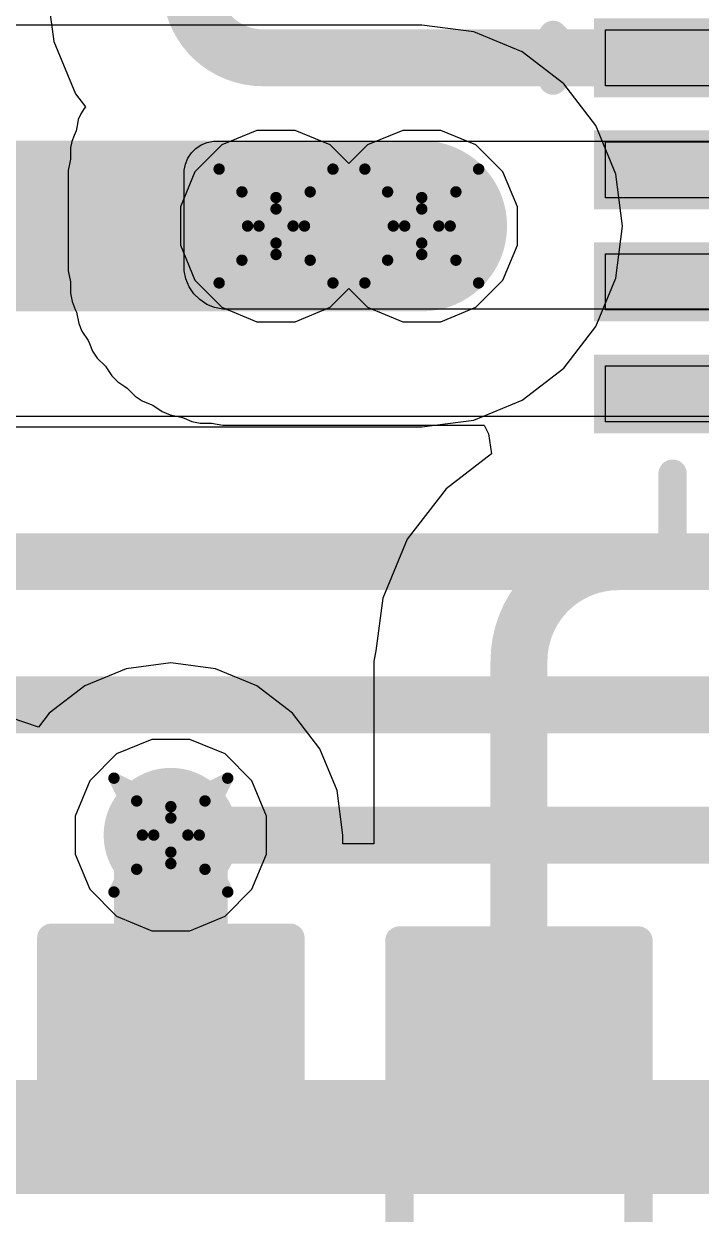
# Model space of a CAD drawing. Header units: inches. Extents: x -2 to 5376, y -4 to 5426.
# Drawn here: x 57.93 to 60.96, y 79.59 to 84.9 of the extents above; entities that cross this region are included whole.
import ezdxf

# ---------------------------------------------------------------- set-up
doc = ezdxf.new("R2010")
doc.units = ezdxf.units.IN
for name, color, linetype in [('Bottom Layer', 5, 'Continuous'), ('Drill Drawing', 1, 'Continuous'), ('Layer 1', 16, 'Continuous'), ('Layer 2', 76, 'Continuous'), ('Top Layer', 1, 'Continuous'), ('Top Overlay', 2, 'Continuous'), ('Top Paste', 8, 'Continuous'), ('Top Solder', 216, 'Continuous'), ('Via Holes', 16, 'Continuous')]:
    doc.layers.add(name, color=color, linetype=linetype)

# ---------------------------------------------------------------- blocks, each defined once
blk = doc.blocks.new('VQFN_16_3_3__25')
at = {"layer": 'Top Layer'}
for points in [[(-0.8729, 1.8), (-0.6229, 1.8), (-0.6229, 1.2), (-0.8729, 1.2)], [(-0.373, 1.8), (-0.123, 1.8), (-0.123, 1.2), (-0.373, 1.2)], [(0.1271, 1.8), (0.3771, 1.8), (0.3771, 1.2), (0.1271, 1.2)], [(0.627, 1.8), (0.877, 1.8), (0.877, 1.2), (0.627, 1.2)], [(-1.8, 0.6234), (-1.8, 0.8734), (-1.2, 0.8734), (-1.2, 0.6234)], [(1.8, 0.8734), (1.8, 0.6234), (1.2, 0.6234), (1.2, 0.8734)], [(-0.7501, 0.7499), (0.7499, 0.7499), (0.7499, -0.7501), (-0.7501, -0.7501)], [(-1.8, 0.1235), (-1.8, 0.3735), (-1.2, 0.3735), (-1.2, 0.1235)], [(1.8, 0.3751), (1.8, 0.1251), (1.2, 0.1251), (1.2, 0.3751)], [(-1.8, -0.3766), (-1.8, -0.1266), (-1.2, -0.1266), (-1.2, -0.3766)], [(1.8, -0.1251), (1.8, -0.3751), (1.2, -0.3751), (1.2, -0.1251)], [(-1.8, -0.8765), (-1.8, -0.6265), (-1.2, -0.6265), (-1.2, -0.8765)], [(1.8, -0.6249), (1.8, -0.8749), (1.2, -0.8749), (1.2, -0.6249)], [(-0.6229, -1.8), (-0.8729, -1.8), (-0.8729, -1.2), (-0.6229, -1.2)], [(-0.123, -1.8), (-0.373, -1.8), (-0.373, -1.2), (-0.123, -1.2)], [(0.3771, -1.8), (0.1271, -1.8), (0.1271, -1.2), (0.3771, -1.2)], [(0.877, -1.8), (0.627, -1.8), (0.627, -1.2), (0.877, -1.2)]]:
    blk.add_hatch(color=1, dxfattribs=at).paths.add_polyline_path(points)
at = {"layer": 'Top Solder'}
for points in [[(-0.9237, 1.8508), (-0.5721, 1.8508), (-0.5721, 1.1492), (-0.9237, 1.1492)], [(-0.4238, 1.8508), (-0.0722, 1.8508), (-0.0722, 1.1492), (-0.4238, 1.1492)], [(0.0763, 1.8508), (0.4279, 1.8508), (0.4279, 1.1492), (0.0763, 1.1492)], [(0.5762, 1.8508), (0.9278, 1.8508), (0.9278, 1.1492), (0.5762, 1.1492)], [(-1.8508, 0.5726), (-1.8508, 0.9242), (-1.1492, 0.9242), (-1.1492, 0.5726)], [(1.8508, 0.9242), (1.8508, 0.5726), (1.1492, 0.5726), (1.1492, 0.9242)], [(-0.8009, 0.8007), (0.8007, 0.8007), (0.8007, -0.8009), (-0.8009, -0.8009)], [(1.8508, 0.4259), (1.8508, 0.0743), (1.1492, 0.0743), (1.1492, 0.4259)], [(-1.8508, 0.0727), (-1.8508, 0.4243), (-1.1492, 0.4243), (-1.1492, 0.0727)], [(-1.8508, -0.4274), (-1.8508, -0.0758), (-1.1492, -0.0758), (-1.1492, -0.4274)], [(1.8508, -0.0743), (1.8508, -0.4259), (1.1492, -0.4259), (1.1492, -0.0743)], [(-1.8508, -0.9273), (-1.8508, -0.5757), (-1.1492, -0.5757), (-1.1492, -0.9273)], [(1.8508, -0.5741), (1.8508, -0.9257), (1.1492, -0.9257), (1.1492, -0.5741)], [(-0.5721, -1.8508), (-0.9237, -1.8508), (-0.9237, -1.1492), (-0.5721, -1.1492)], [(-0.0722, -1.8508), (-0.4238, -1.8508), (-0.4238, -1.1492), (-0.0722, -1.1492)], [(0.4279, -1.8508), (0.0763, -1.8508), (0.0763, -1.1492), (0.4279, -1.1492)], [(0.9278, -1.8508), (0.5762, -1.8508), (0.5762, -1.1492), (0.9278, -1.1492)]]:
    blk.add_hatch(color=216, dxfattribs=at).paths.add_polyline_path(points)
at = {"layer": 'Top Overlay'}
for points in [[(-1.4999, 1.1046, 0.127, 0.127, 0), (-1.4999, 1.4999, 0.127, 0.127, 0)], [(-1.4999, 1.4999, 0.127, 0.127, 0), (-1.1041, 1.4999, 0.127, 0.127, 0)], [(1.1082, 1.4999, 0.127, 0.127, 0), (1.5001, 1.4999, 0.127, 0.127, 0)], [(1.5001, 1.1046, 0.127, 0.127, 0), (1.5001, 1.4999, 0.127, 0.127, 0)], [(-2.0334, 0.85, 0.127, 0.127, 0), (-1.9318, 0.7484, 0.127, 0.127, 0)], [(-2.0334, 0.6468, 0.127, 0.127, 0), (-2.0334, 0.85, 0.127, 0.127, 0)], [(-2.0334, 0.6468, 0.127, 0.127, 0), (-1.9318, 0.7484, 0.127, 0.127, 0)], [(-1.4999, -1.5001, 0.127, 0.127, 0), (-1.4999, -1.1076, 0.127, 0.127, 0)], [(1.5001, -1.5001, 0.127, 0.127, 0), (1.5001, -1.1061, 0.127, 0.127, 0)], [(-1.4999, -1.5001, 0.127, 0.127, 0), (-1.1041, -1.5001, 0.127, 0.127, 0)], [(1.1082, -1.5001, 0.127, 0.127, 0), (1.5001, -1.5001, 0.127, 0.127, 0)]]:
    blk.add_lwpolyline(points, format="xyseb", dxfattribs=at)
for points in [[(-1.5316, 1.4999, 0.0635, 0.0635, 1), (-1.4681, 1.4999, 0.0635, 0.0635, 1)], [(-1.5316, 1.4999, 0.0635, 0.0635, 1), (-1.4681, 1.4999, 0.0635, 0.0635, 1)], [(-1.1358, 1.4999, 0.0635, 0.0635, 1), (-1.0723, 1.4999, 0.0635, 0.0635, 1)], [(1.0765, 1.4999, 0.0635, 0.0635, 1), (1.14, 1.4999, 0.0635, 0.0635, 1)], [(1.4684, 1.4999, 0.0635, 0.0635, 1), (1.5319, 1.4999, 0.0635, 0.0635, 1)], [(1.4684, 1.4999, 0.0635, 0.0635, 1), (1.5319, 1.4999, 0.0635, 0.0635, 1)], [(-1.5316, 1.1046, 0.0635, 0.0635, 1), (-1.4681, 1.1046, 0.0635, 0.0635, 1)], [(1.4684, 1.1046, 0.0635, 0.0635, 1), (1.5319, 1.1046, 0.0635, 0.0635, 1)], [(-2.0651, 0.85, 0.0635, 0.0635, 1), (-2.0016, 0.85, 0.0635, 0.0635, 1)], [(-2.0651, 0.85, 0.0635, 0.0635, 1), (-2.0016, 0.85, 0.0635, 0.0635, 1)], [(-1.9635, 0.7484, 0.0635, 0.0635, 1), (-1.9, 0.7484, 0.0635, 0.0635, 1)], [(-1.9635, 0.7484, 0.0635, 0.0635, 1), (-1.9, 0.7484, 0.0635, 0.0635, 1)], [(-2.0651, 0.6468, 0.0635, 0.0635, 1), (-2.0016, 0.6468, 0.0635, 0.0635, 1)], [(-2.0651, 0.6468, 0.0635, 0.0635, 1), (-2.0016, 0.6468, 0.0635, 0.0635, 1)], [(-1.5316, -1.1076, 0.0635, 0.0635, 1), (-1.4681, -1.1076, 0.0635, 0.0635, 1)], [(1.4684, -1.1061, 0.0635, 0.0635, 1), (1.5319, -1.1061, 0.0635, 0.0635, 1)], [(-1.5316, -1.5001, 0.0635, 0.0635, 1), (-1.4681, -1.5001, 0.0635, 0.0635, 1)], [(-1.5316, -1.5001, 0.0635, 0.0635, 1), (-1.4681, -1.5001, 0.0635, 0.0635, 1)], [(-1.1358, -1.5001, 0.0635, 0.0635, 1), (-1.0723, -1.5001, 0.0635, 0.0635, 1)], [(1.0765, -1.5001, 0.0635, 0.0635, 1), (1.14, -1.5001, 0.0635, 0.0635, 1)], [(1.4684, -1.5001, 0.0635, 0.0635, 1), (1.5319, -1.5001, 0.0635, 0.0635, 1)], [(1.4684, -1.5001, 0.0635, 0.0635, 1), (1.5319, -1.5001, 0.0635, 0.0635, 1)]]:
    blk.add_lwpolyline(points, format="xyseb", close=True, dxfattribs=at)
at = {"layer": 'Top Paste'}
for p, q in [((-0.8729, 1.8), (-0.8729, 1.8)), ((-0.8729, 1.8), (-0.6229, 1.8)), ((-0.8729, 1.2), (-0.8729, 1.8)), ((-0.6229, 1.8), (-0.6229, 1.2)), ((-0.3729, 1.8), (-0.3729, 1.8)), ((-0.3729, 1.8), (-0.1229, 1.8)), ((-0.3729, 1.2), (-0.3729, 1.8)), ((-0.1229, 1.8), (-0.1229, 1.2)), ((0.1271, 1.8), (0.1271, 1.8)), ((0.1271, 1.8), (0.3771, 1.8)), ((0.1271, 1.2), (0.1271, 1.8)), ((0.3771, 1.8), (0.3771, 1.2)), ((0.6271, 1.8), (0.6271, 1.8)), ((0.6271, 1.8), (0.8771, 1.8)), ((0.6271, 1.2), (0.6271, 1.8)), ((0.8771, 1.8), (0.8771, 1.2)), ((-0.6229, 1.2), (-0.8729, 1.2)), ((-0.1229, 1.2), (-0.3729, 1.2)), ((0.3771, 1.2), (0.1271, 1.2)), ((0.8771, 1.2), (0.6271, 1.2)), ((-1.7999, 0.6235), (-1.7999, 0.8735)), ((-1.7999, 0.8735), (-1.1999, 0.8735)), ((-1.1999, 0.8735), (-1.1999, 0.6235)), ((1.2, 0.6235), (1.2, 0.8735)), ((1.2, 0.8735), (1.8, 0.8735)), ((1.8, 0.8735), (1.8, 0.8735)), ((1.8, 0.8735), (1.8, 0.6235)), ((-1.7999, 0.6235), (-1.7999, 0.6235)), ((-1.1999, 0.6235), (-1.7999, 0.6235)), ((-0.6, 0.6), (-0.6, 0.6)), ((-0.6, 0.6), (0.6, 0.6)), ((-0.6, -0.6), (-0.6, 0.6)), ((0.6, 0.6), (0.6, -0.6)), ((1.8, 0.6235), (1.2, 0.6235)), ((-1.8, 0.1235), (-1.8, 0.3735)), ((-1.8, 0.3735), (-1.2, 0.3735)), ((-1.2, 0.3735), (-1.2, 0.1235)), ((1.2, 0.125), (1.2, 0.375)), ((1.2, 0.375), (1.8, 0.375)), ((1.8, 0.375), (1.8, 0.375)), ((1.8, 0.375), (1.8, 0.125)), ((-1.8, 0.1235), (-1.8, 0.1235)), ((-1.2, 0.1235), (-1.8, 0.1235)), ((1.8, 0.125), (1.2, 0.125)), ((-1.7999, -0.3765), (-1.7999, -0.1265)), ((-1.7999, -0.1265), (-1.1999, -0.1265)), ((-1.1999, -0.1265), (-1.1999, -0.3765)), ((1.2, -0.375), (1.2, -0.125)), ((1.2, -0.125), (1.8, -0.125)), ((1.8, -0.125), (1.8, -0.125)), ((1.8, -0.125), (1.8, -0.375)), ((-1.7999, -0.3765), (-1.7999, -0.3765)), ((-1.1999, -0.3765), (-1.7999, -0.3765)), ((1.8, -0.375), (1.2, -0.375)), ((-1.7999, -0.8765), (-1.7999, -0.6265)), ((-1.7999, -0.6265), (-1.1999, -0.6265)), ((-1.1999, -0.6265), (-1.1999, -0.8765)), ((0.6, -0.6), (-0.6, -0.6)), ((1.2, -0.875), (1.2, -0.625)), ((1.2, -0.625), (1.8, -0.625)), ((1.8, -0.625), (1.8, -0.625)), ((1.8, -0.625), (1.8, -0.875)), ((-1.7999, -0.8765), (-1.7999, -0.8765)), ((-1.1999, -0.8765), (-1.7999, -0.8765)), ((1.8, -0.875), (1.2, -0.875)), ((-0.8729, -1.8), (-0.8729, -1.2)), ((-0.8729, -1.2), (-0.6229, -1.2)), ((-0.6229, -1.2), (-0.6229, -1.8)), ((-0.3729, -1.8), (-0.3729, -1.2)), ((-0.3729, -1.2), (-0.1229, -1.2)), ((-0.1229, -1.2), (-0.1229, -1.8)), ((0.1271, -1.8), (0.1271, -1.2)), ((0.1271, -1.2), (0.3771, -1.2)), ((0.3771, -1.2), (0.3771, -1.8)), ((0.6271, -1.8), (0.6271, -1.2)), ((0.6271, -1.2), (0.8771, -1.2)), ((0.8771, -1.2), (0.8771, -1.8)), ((-0.6229, -1.8), (-0.8729, -1.8)), ((-0.6229, -1.8), (-0.6229, -1.8)), ((-0.1229, -1.8), (-0.3729, -1.8)), ((-0.1229, -1.8), (-0.1229, -1.8)), ((0.3771, -1.8), (0.1271, -1.8)), ((0.3771, -1.8), (0.3771, -1.8)), ((0.8771, -1.8), (0.6271, -1.8)), ((0.8771, -1.8), (0.8771, -1.8))]:
    blk.add_line(p, q, dxfattribs=at)
blk = doc.blocks.new('R___0603_55')
at = {"layer": 'Top Layer'}
for points in [[(-0.381, 0.4445), (-0.381, -0.4445), (-1.143, -0.4445), (-1.143, 0.4445)], [(1.143, 0.4445), (1.143, -0.4445), (0.381, -0.4445), (0.381, 0.4445)]]:
    blk.add_hatch(color=1, dxfattribs=at).paths.add_polyline_path(points)
at = {"layer": 'Top Paste'}
for points in [[(-0.381, 0.4445), (-0.381, -0.4445), (-1.143, -0.4445), (-1.143, 0.4445)], [(1.143, 0.4445), (1.143, -0.4445), (0.381, -0.4445), (0.381, 0.4445)]]:
    blk.add_hatch(color=8, dxfattribs=at).paths.add_polyline_path(points)
at = {"layer": 'Top Solder'}
for points in [[(-0.2794, 0.5461), (-0.2794, -0.5461), (-1.2446, -0.5461), (-1.2446, 0.5461)], [(1.2446, 0.5461), (1.2446, -0.5461), (0.2794, -0.5461), (0.2794, 0.5461)]]:
    blk.add_hatch(color=216, dxfattribs=at).paths.add_polyline_path(points)
at = {"layer": 'Top Overlay'}
for points in [[(-1.2192, 0.5334, 0.127, 0.127, 0), (-1.2192, -0.5334, 0.127, 0.127, 0)], [(-1.2192, 0.5334, 0.127, 0.127, 0), (1.2192, 0.5334, 0.127, 0.127, 0)], [(1.2192, 0.5334, 0.127, 0.127, 0), (1.2192, -0.5334, 0.127, 0.127, 0)], [(-1.2192, -0.5334, 0.127, 0.127, 0), (1.2192, -0.5334, 0.127, 0.127, 0)]]:
    blk.add_lwpolyline(points, format="xyseb", dxfattribs=at)
for points in [[(-1.25095, 0.5334, 0.0635, 0.0635, 1), (-1.18745, 0.5334, 0.0635, 0.0635, 1)], [(-1.25095, 0.5334, 0.0635, 0.0635, 1), (-1.18745, 0.5334, 0.0635, 0.0635, 1)], [(1.18745, 0.5334, 0.0635, 0.0635, 1), (1.25095, 0.5334, 0.0635, 0.0635, 1)], [(1.18745, 0.5334, 0.0635, 0.0635, 1), (1.25095, 0.5334, 0.0635, 0.0635, 1)], [(-1.25095, -0.5334, 0.0635, 0.0635, 1), (-1.18745, -0.5334, 0.0635, 0.0635, 1)], [(-1.25095, -0.5334, 0.0635, 0.0635, 1), (-1.18745, -0.5334, 0.0635, 0.0635, 1)], [(1.18745, -0.5334, 0.0635, 0.0635, 1), (1.25095, -0.5334, 0.0635, 0.0635, 1)], [(1.18745, -0.5334, 0.0635, 0.0635, 1), (1.25095, -0.5334, 0.0635, 0.0635, 1)]]:
    blk.add_lwpolyline(points, format="xyseb", close=True, dxfattribs=at)
blk = doc.blocks.new('C___0603_107')
at = {"layer": 'Top Layer'}
for points in [[(-0.381, 0.4445), (-0.381, -0.4445), (-1.143, -0.4445), (-1.143, 0.4445)], [(1.143, 0.4445), (1.143, -0.4445), (0.381, -0.4445), (0.381, 0.4445)]]:
    blk.add_hatch(color=1, dxfattribs=at).paths.add_polyline_path(points)
at = {"layer": 'Top Paste'}
for points in [[(-0.381, 0.4445), (-0.381, -0.4445), (-1.143, -0.4445), (-1.143, 0.4445)], [(1.143, 0.4445), (1.143, -0.4445), (0.381, -0.4445), (0.381, 0.4445)]]:
    blk.add_hatch(color=8, dxfattribs=at).paths.add_polyline_path(points)
at = {"layer": 'Top Solder'}
for points in [[(-0.321, 0.5045), (-0.321, -0.5045), (-1.203, -0.5045), (-1.203, 0.5045)], [(1.203, 0.5045), (1.203, -0.5045), (0.321, -0.5045), (0.321, 0.5045)]]:
    blk.add_hatch(color=216, dxfattribs=at).paths.add_polyline_path(points)
at = {"layer": 'Top Overlay'}
for points in [[(-1.2446, 0.5334, 0.127, 0.127, 0), (-1.2446, -0.5334, 0.127, 0.127, 0)], [(-1.2446, 0.5334, 0.127, 0.127, 0), (-0.4572, 0.5334, 0.127, 0.127, 0)], [(0.4572, 0.5334, 0.127, 0.127, 0), (1.2446, 0.5334, 0.127, 0.127, 0)], [(1.2446, 0.5334, 0.127, 0.127, 0), (1.2446, -0.5334, 0.127, 0.127, 0)], [(-1.2446, -0.5334, 0.127, 0.127, 0), (-0.4572, -0.5334, 0.127, 0.127, 0)], [(0.4572, -0.5334, 0.127, 0.127, 0), (1.2446, -0.5334, 0.127, 0.127, 0)]]:
    blk.add_lwpolyline(points, format="xyseb", dxfattribs=at)
for points in [[(-1.2764, 0.5334, 0.0635, 0.0635, 1), (-1.2128, 0.5334, 0.0635, 0.0635, 1)], [(-1.2764, 0.5334, 0.0635, 0.0635, 1), (-1.2128, 0.5334, 0.0635, 0.0635, 1)], [(-0.4889, 0.5334, 0.0635, 0.0635, 1), (-0.4254, 0.5334, 0.0635, 0.0635, 1)], [(0.4254, 0.5334, 0.0635, 0.0635, 1), (0.4889, 0.5334, 0.0635, 0.0635, 1)], [(1.2128, 0.5334, 0.0635, 0.0635, 1), (1.2764, 0.5334, 0.0635, 0.0635, 1)], [(1.2128, 0.5334, 0.0635, 0.0635, 1), (1.2764, 0.5334, 0.0635, 0.0635, 1)], [(-1.2764, -0.5334, 0.0635, 0.0635, 1), (-1.2128, -0.5334, 0.0635, 0.0635, 1)], [(-1.2764, -0.5334, 0.0635, 0.0635, 1), (-1.2128, -0.5334, 0.0635, 0.0635, 1)], [(-0.4889, -0.5334, 0.0635, 0.0635, 1), (-0.4254, -0.5334, 0.0635, 0.0635, 1)], [(0.4254, -0.5334, 0.0635, 0.0635, 1), (0.4889, -0.5334, 0.0635, 0.0635, 1)], [(1.2128, -0.5334, 0.0635, 0.0635, 1), (1.2764, -0.5334, 0.0635, 0.0635, 1)], [(1.2128, -0.5334, 0.0635, 0.0635, 1), (1.2764, -0.5334, 0.0635, 0.0635, 1)]]:
    blk.add_lwpolyline(points, format="xyseb", close=True, dxfattribs=at)

msp = doc.modelspace()

# ---------------------------------------------------------------- hatches: boundary and pattern name
at = {"layer": 'Bottom Layer'}
h = msp.add_hatch(color=5, dxfattribs=at)
edge = h.paths.add_edge_path()
edge.add_arc((59.0597, 83.9977), 0.3, 0, 360)
h = msp.add_hatch(color=5, dxfattribs=at)
edge = h.paths.add_edge_path()
edge.add_arc((59.7102, 83.9977), 0.3, 0, 360)
h = msp.add_hatch(color=5, dxfattribs=at)
edge = h.paths.add_edge_path()
edge.add_arc((58.5901, 81.28), 0.3, 0, 360)
at = {"layer": 'Layer 1'}
h = msp.add_hatch(color=16, dxfattribs=at)
edge = h.paths.add_edge_path()
edge.add_arc((59.0597, 83.9977), 0.3, 0, 360)
h = msp.add_hatch(color=16, dxfattribs=at)
edge = h.paths.add_edge_path()
edge.add_arc((59.7102, 83.9977), 0.3, 0, 360)
h = msp.add_hatch(color=16, dxfattribs=at)
edge = h.paths.add_edge_path()
edge.add_arc((58.5901, 81.28), 0.3, 0, 360)
at = {"layer": 'Layer 2'}
h = msp.add_hatch(color=76, dxfattribs=at)
edge = h.paths.add_edge_path()
edge.add_arc((59.0597, 83.9977), 0.3, 0, 360)
h = msp.add_hatch(color=76, dxfattribs=at)
edge = h.paths.add_edge_path()
edge.add_arc((59.7102, 83.9977), 0.3, 0, 360)
h = msp.add_hatch(color=76, dxfattribs=at)
edge = h.paths.add_edge_path()
edge.add_arc((58.5901, 81.28), 0.3, 0, 360)
at = {"layer": 'Top Layer'}
h = msp.add_hatch(color=1, dxfattribs=at)
edge = h.paths.add_edge_path()
edge.add_arc((59.0597, 83.9977), 0.3, 0, 360)
h = msp.add_hatch(color=1, dxfattribs=at)
edge = h.paths.add_edge_path()
edge.add_arc((59.7102, 83.9977), 0.3, 0, 360)
h = msp.add_hatch(color=1, dxfattribs=at)
edge = h.paths.add_edge_path()
edge.add_arc((58.5901, 81.28), 0.3, 0, 360)
at = {"layer": 'Via Holes'}
h = msp.add_hatch(color=7, dxfattribs=at)
edge = h.paths.add_edge_path()
edge.add_arc((59.0597, 83.9977), 0.15, 0, 360)
h = msp.add_hatch(color=7, dxfattribs=at)
edge = h.paths.add_edge_path()
edge.add_arc((59.7102, 83.9977), 0.15, 0, 360)
h = msp.add_hatch(color=7, dxfattribs=at)
edge = h.paths.add_edge_path()
edge.add_arc((58.5901, 81.28), 0.15, 0, 360)

# ---------------------------------------------------------------- linework, layer by layer
at = {"layer": 'Bottom Layer'}
for p, q in [((58.9747, 84.4247), (58.8178, 84.3597)), ((59.1446, 84.4247), (58.9747, 84.4247)), ((59.3015, 84.3597), (59.1446, 84.4247)), ((59.6253, 84.4247), (59.4683, 84.3597)), ((59.7951, 84.4247), (59.6253, 84.4247)), ((59.9521, 84.3597), (59.7951, 84.4247)), ((58.8178, 84.3597), (58.6977, 84.2396)), ((59.3849, 84.2763), (59.3015, 84.3597)), ((59.4683, 84.3597), (59.3849, 84.2763)), ((60.0722, 84.2396), (59.9521, 84.3597)), ((58.6977, 84.2396), (58.6327, 84.0827)), ((60.1372, 84.0827), (60.0722, 84.2396)), ((58.6327, 84.0827), (58.6327, 83.9128)), ((60.1372, 83.9128), (60.1372, 84.0827)), ((58.6327, 83.9128), (58.6977, 83.7558)), ((60.0722, 83.7558), (60.1372, 83.9128)), ((58.6977, 83.7558), (58.8178, 83.6357)), ((59.3015, 83.6357), (59.3849, 83.7191)), ((59.3849, 83.7191), (59.4683, 83.6357)), ((59.9521, 83.6357), (60.0722, 83.7558)), ((58.8178, 83.6357), (58.9747, 83.5707)), ((59.1446, 83.5707), (59.3015, 83.6357)), ((59.4683, 83.6357), (59.6253, 83.5707)), ((59.7951, 83.5707), (59.9521, 83.6357)), ((58.9747, 83.5707), (59.1446, 83.5707)), ((59.6253, 83.5707), (59.7951, 83.5707)), ((63.83, 83.1475), (53.2944, 83.1475))]:
    msp.add_line(p, q, dxfattribs=at)
for points in [[(53.2944, 82.5, 0.254, 0.254, 0), (63.83, 82.5, 0.254, 0.254, 0)], [(57.1039, 81.861, 0.254, 0.254, 0), (69.5249, 81.861, 0.254, 0.254, 0)], [(58.5901, 81.28, 0.254, 0.254, 0), (71.8312, 81.28, 0.254, 0.254, 0)], [(53.2955, 79.933, 0.508, 0.508, 0), (64.7736, 79.933, 0.508, 0.508, 0)]]:
    msp.add_lwpolyline(points, format="xyseb", dxfattribs=at)
msp.add_lwpolyline([(58.5266, 81.28, 0.127, 0.127, 1), (58.6536, 81.28, 0.127, 0.127, 1)], format="xyseb", close=True, dxfattribs=at)
at = {"layer": 'Drill Drawing'}
for points in [[(58.8057, 84.2517, 0.0508, 0.0508, 0), (59.0597, 84.1247, 0.0508, 0.0508, 0)], [(58.8057, 84.2517, 0.0508, 0.0508, 0), (58.9327, 83.9977, 0.0508, 0.0508, 0)], [(59.0597, 84.1247, 0.0508, 0.0508, 0), (59.3137, 84.2517, 0.0508, 0.0508, 0)], [(59.1867, 83.9977, 0.0508, 0.0508, 0), (59.3137, 84.2517, 0.0508, 0.0508, 0)], [(59.4562, 84.2517, 0.0508, 0.0508, 0), (59.7102, 84.1247, 0.0508, 0.0508, 0)], [(59.4562, 84.2517, 0.0508, 0.0508, 0), (59.5832, 83.9977, 0.0508, 0.0508, 0)], [(59.7102, 84.1247, 0.0508, 0.0508, 0), (59.9642, 84.2517, 0.0508, 0.0508, 0)], [(59.8372, 83.9977, 0.0508, 0.0508, 0), (59.9642, 84.2517, 0.0508, 0.0508, 0)], [(58.9073, 84.1501, 0.0508, 0.0508, 0), (59.0597, 84.0739, 0.0508, 0.0508, 0)], [(58.9073, 84.1501, 0.0508, 0.0508, 0), (58.9835, 83.9977, 0.0508, 0.0508, 0)], [(59.0597, 84.0739, 0.0508, 0.0508, 0), (59.2121, 84.1501, 0.0508, 0.0508, 0)], [(59.1359, 83.9977, 0.0508, 0.0508, 0), (59.2121, 84.1501, 0.0508, 0.0508, 0)], [(59.5578, 84.1501, 0.0508, 0.0508, 0), (59.7102, 84.0739, 0.0508, 0.0508, 0)], [(59.5578, 84.1501, 0.0508, 0.0508, 0), (59.634, 83.9977, 0.0508, 0.0508, 0)], [(59.7102, 84.0739, 0.0508, 0.0508, 0), (59.8626, 84.1501, 0.0508, 0.0508, 0)], [(59.7864, 83.9977, 0.0508, 0.0508, 0), (59.8626, 84.1501, 0.0508, 0.0508, 0)], [(58.8057, 83.7437, 0.0508, 0.0508, 0), (58.9327, 83.9977, 0.0508, 0.0508, 0)], [(58.9073, 83.8453, 0.0508, 0.0508, 0), (58.9835, 83.9977, 0.0508, 0.0508, 0)], [(59.1359, 83.9977, 0.0508, 0.0508, 0), (59.2121, 83.8453, 0.0508, 0.0508, 0)], [(59.1867, 83.9977, 0.0508, 0.0508, 0), (59.3137, 83.7437, 0.0508, 0.0508, 0)], [(59.4562, 83.7437, 0.0508, 0.0508, 0), (59.5832, 83.9977, 0.0508, 0.0508, 0)], [(59.5578, 83.8453, 0.0508, 0.0508, 0), (59.634, 83.9977, 0.0508, 0.0508, 0)], [(59.7864, 83.9977, 0.0508, 0.0508, 0), (59.8626, 83.8453, 0.0508, 0.0508, 0)], [(59.8372, 83.9977, 0.0508, 0.0508, 0), (59.9642, 83.7437, 0.0508, 0.0508, 0)], [(58.9073, 83.8453, 0.0508, 0.0508, 0), (59.0597, 83.9215, 0.0508, 0.0508, 0)], [(59.0597, 83.9215, 0.0508, 0.0508, 0), (59.2121, 83.8453, 0.0508, 0.0508, 0)], [(59.5578, 83.8453, 0.0508, 0.0508, 0), (59.7102, 83.9215, 0.0508, 0.0508, 0)], [(59.7102, 83.9215, 0.0508, 0.0508, 0), (59.8626, 83.8453, 0.0508, 0.0508, 0)], [(58.8057, 83.7437, 0.0508, 0.0508, 0), (59.0597, 83.8707, 0.0508, 0.0508, 0)], [(59.0597, 83.8707, 0.0508, 0.0508, 0), (59.3137, 83.7437, 0.0508, 0.0508, 0)], [(59.4562, 83.7437, 0.0508, 0.0508, 0), (59.7102, 83.8707, 0.0508, 0.0508, 0)], [(59.7102, 83.8707, 0.0508, 0.0508, 0), (59.9642, 83.7437, 0.0508, 0.0508, 0)], [(58.3361, 81.534, 0.0508, 0.0508, 0), (58.5901, 81.407, 0.0508, 0.0508, 0)], [(58.3361, 81.534, 0.0508, 0.0508, 0), (58.4631, 81.28, 0.0508, 0.0508, 0)], [(58.5901, 81.407, 0.0508, 0.0508, 0), (58.8441, 81.534, 0.0508, 0.0508, 0)], [(58.7171, 81.28, 0.0508, 0.0508, 0), (58.8441, 81.534, 0.0508, 0.0508, 0)], [(58.4377, 81.4324, 0.0508, 0.0508, 0), (58.5901, 81.3562, 0.0508, 0.0508, 0)], [(58.4377, 81.4324, 0.0508, 0.0508, 0), (58.5139, 81.28, 0.0508, 0.0508, 0)], [(58.5901, 81.3562, 0.0508, 0.0508, 0), (58.7425, 81.4324, 0.0508, 0.0508, 0)], [(58.6663, 81.28, 0.0508, 0.0508, 0), (58.7425, 81.4324, 0.0508, 0.0508, 0)], [(58.3361, 81.026, 0.0508, 0.0508, 0), (58.4631, 81.28, 0.0508, 0.0508, 0)], [(58.4377, 81.1276, 0.0508, 0.0508, 0), (58.5139, 81.28, 0.0508, 0.0508, 0)], [(58.6663, 81.28, 0.0508, 0.0508, 0), (58.7425, 81.1276, 0.0508, 0.0508, 0)], [(58.7171, 81.28, 0.0508, 0.0508, 0), (58.8441, 81.026, 0.0508, 0.0508, 0)], [(58.4377, 81.1276, 0.0508, 0.0508, 0), (58.5901, 81.2038, 0.0508, 0.0508, 0)], [(58.5901, 81.2038, 0.0508, 0.0508, 0), (58.7425, 81.1276, 0.0508, 0.0508, 0)], [(58.3361, 81.026, 0.0508, 0.0508, 0), (58.5901, 81.153, 0.0508, 0.0508, 0)], [(58.5901, 81.153, 0.0508, 0.0508, 0), (58.8441, 81.026, 0.0508, 0.0508, 0)]]:
    msp.add_lwpolyline(points, format="xyseb", dxfattribs=at)
for points in [[(58.793, 84.2517, 0.0254, 0.0254, 1), (58.8184, 84.2517, 0.0254, 0.0254, 1)], [(58.793, 84.2517, 0.0254, 0.0254, 1), (58.8184, 84.2517, 0.0254, 0.0254, 1)], [(59.301, 84.2517, 0.0254, 0.0254, 1), (59.3264, 84.2517, 0.0254, 0.0254, 1)], [(59.301, 84.2517, 0.0254, 0.0254, 1), (59.3264, 84.2517, 0.0254, 0.0254, 1)], [(59.4435, 84.2517, 0.0254, 0.0254, 1), (59.4689, 84.2517, 0.0254, 0.0254, 1)], [(59.4435, 84.2517, 0.0254, 0.0254, 1), (59.4689, 84.2517, 0.0254, 0.0254, 1)], [(59.9515, 84.2517, 0.0254, 0.0254, 1), (59.9769, 84.2517, 0.0254, 0.0254, 1)], [(59.9515, 84.2517, 0.0254, 0.0254, 1), (59.9769, 84.2517, 0.0254, 0.0254, 1)], [(58.8946, 84.1501, 0.0254, 0.0254, 1), (58.92, 84.1501, 0.0254, 0.0254, 1)], [(58.8946, 84.1501, 0.0254, 0.0254, 1), (58.92, 84.1501, 0.0254, 0.0254, 1)], [(59.047, 84.1247, 0.0254, 0.0254, 1), (59.0724, 84.1247, 0.0254, 0.0254, 1)], [(59.047, 84.1247, 0.0254, 0.0254, 1), (59.0724, 84.1247, 0.0254, 0.0254, 1)], [(59.1994, 84.1501, 0.0254, 0.0254, 1), (59.2248, 84.1501, 0.0254, 0.0254, 1)], [(59.1994, 84.1501, 0.0254, 0.0254, 1), (59.2248, 84.1501, 0.0254, 0.0254, 1)], [(59.5451, 84.1501, 0.0254, 0.0254, 1), (59.5705, 84.1501, 0.0254, 0.0254, 1)], [(59.5451, 84.1501, 0.0254, 0.0254, 1), (59.5705, 84.1501, 0.0254, 0.0254, 1)], [(59.6975, 84.1247, 0.0254, 0.0254, 1), (59.7229, 84.1247, 0.0254, 0.0254, 1)], [(59.6975, 84.1247, 0.0254, 0.0254, 1), (59.7229, 84.1247, 0.0254, 0.0254, 1)], [(59.8499, 84.1501, 0.0254, 0.0254, 1), (59.8753, 84.1501, 0.0254, 0.0254, 1)], [(59.8499, 84.1501, 0.0254, 0.0254, 1), (59.8753, 84.1501, 0.0254, 0.0254, 1)], [(59.047, 84.0739, 0.0254, 0.0254, 1), (59.0724, 84.0739, 0.0254, 0.0254, 1)], [(59.047, 84.0739, 0.0254, 0.0254, 1), (59.0724, 84.0739, 0.0254, 0.0254, 1)], [(59.6975, 84.0739, 0.0254, 0.0254, 1), (59.7229, 84.0739, 0.0254, 0.0254, 1)], [(59.6975, 84.0739, 0.0254, 0.0254, 1), (59.7229, 84.0739, 0.0254, 0.0254, 1)], [(58.92, 83.9977, 0.0254, 0.0254, 1), (58.9454, 83.9977, 0.0254, 0.0254, 1)], [(58.92, 83.9977, 0.0254, 0.0254, 1), (58.9454, 83.9977, 0.0254, 0.0254, 1)], [(58.9708, 83.9977, 0.0254, 0.0254, 1), (58.9962, 83.9977, 0.0254, 0.0254, 1)], [(58.9708, 83.9977, 0.0254, 0.0254, 1), (58.9962, 83.9977, 0.0254, 0.0254, 1)], [(59.1232, 83.9977, 0.0254, 0.0254, 1), (59.1486, 83.9977, 0.0254, 0.0254, 1)], [(59.1232, 83.9977, 0.0254, 0.0254, 1), (59.1486, 83.9977, 0.0254, 0.0254, 1)], [(59.174, 83.9977, 0.0254, 0.0254, 1), (59.1994, 83.9977, 0.0254, 0.0254, 1)], [(59.174, 83.9977, 0.0254, 0.0254, 1), (59.1994, 83.9977, 0.0254, 0.0254, 1)], [(59.5705, 83.9977, 0.0254, 0.0254, 1), (59.5959, 83.9977, 0.0254, 0.0254, 1)], [(59.5705, 83.9977, 0.0254, 0.0254, 1), (59.5959, 83.9977, 0.0254, 0.0254, 1)], [(59.6213, 83.9977, 0.0254, 0.0254, 1), (59.6467, 83.9977, 0.0254, 0.0254, 1)], [(59.6213, 83.9977, 0.0254, 0.0254, 1), (59.6467, 83.9977, 0.0254, 0.0254, 1)], [(59.7737, 83.9977, 0.0254, 0.0254, 1), (59.7991, 83.9977, 0.0254, 0.0254, 1)], [(59.7737, 83.9977, 0.0254, 0.0254, 1), (59.7991, 83.9977, 0.0254, 0.0254, 1)], [(59.8245, 83.9977, 0.0254, 0.0254, 1), (59.8499, 83.9977, 0.0254, 0.0254, 1)], [(59.8245, 83.9977, 0.0254, 0.0254, 1), (59.8499, 83.9977, 0.0254, 0.0254, 1)], [(59.047, 83.9215, 0.0254, 0.0254, 1), (59.0724, 83.9215, 0.0254, 0.0254, 1)], [(59.047, 83.9215, 0.0254, 0.0254, 1), (59.0724, 83.9215, 0.0254, 0.0254, 1)], [(59.6975, 83.9215, 0.0254, 0.0254, 1), (59.7229, 83.9215, 0.0254, 0.0254, 1)], [(59.6975, 83.9215, 0.0254, 0.0254, 1), (59.7229, 83.9215, 0.0254, 0.0254, 1)], [(58.8946, 83.8453, 0.0254, 0.0254, 1), (58.92, 83.8453, 0.0254, 0.0254, 1)], [(58.8946, 83.8453, 0.0254, 0.0254, 1), (58.92, 83.8453, 0.0254, 0.0254, 1)], [(59.047, 83.8707, 0.0254, 0.0254, 1), (59.0724, 83.8707, 0.0254, 0.0254, 1)], [(59.047, 83.8707, 0.0254, 0.0254, 1), (59.0724, 83.8707, 0.0254, 0.0254, 1)], [(59.1994, 83.8453, 0.0254, 0.0254, 1), (59.2248, 83.8453, 0.0254, 0.0254, 1)], [(59.1994, 83.8453, 0.0254, 0.0254, 1), (59.2248, 83.8453, 0.0254, 0.0254, 1)], [(59.5451, 83.8453, 0.0254, 0.0254, 1), (59.5705, 83.8453, 0.0254, 0.0254, 1)], [(59.5451, 83.8453, 0.0254, 0.0254, 1), (59.5705, 83.8453, 0.0254, 0.0254, 1)], [(59.6975, 83.8707, 0.0254, 0.0254, 1), (59.7229, 83.8707, 0.0254, 0.0254, 1)], [(59.6975, 83.8707, 0.0254, 0.0254, 1), (59.7229, 83.8707, 0.0254, 0.0254, 1)], [(59.8499, 83.8453, 0.0254, 0.0254, 1), (59.8753, 83.8453, 0.0254, 0.0254, 1)], [(59.8499, 83.8453, 0.0254, 0.0254, 1), (59.8753, 83.8453, 0.0254, 0.0254, 1)], [(58.793, 83.7437, 0.0254, 0.0254, 1), (58.8184, 83.7437, 0.0254, 0.0254, 1)], [(58.793, 83.7437, 0.0254, 0.0254, 1), (58.8184, 83.7437, 0.0254, 0.0254, 1)], [(59.301, 83.7437, 0.0254, 0.0254, 1), (59.3264, 83.7437, 0.0254, 0.0254, 1)], [(59.301, 83.7437, 0.0254, 0.0254, 1), (59.3264, 83.7437, 0.0254, 0.0254, 1)], [(59.4435, 83.7437, 0.0254, 0.0254, 1), (59.4689, 83.7437, 0.0254, 0.0254, 1)], [(59.4435, 83.7437, 0.0254, 0.0254, 1), (59.4689, 83.7437, 0.0254, 0.0254, 1)], [(59.9515, 83.7437, 0.0254, 0.0254, 1), (59.9769, 83.7437, 0.0254, 0.0254, 1)], [(59.9515, 83.7437, 0.0254, 0.0254, 1), (59.9769, 83.7437, 0.0254, 0.0254, 1)], [(58.3234, 81.534, 0.0254, 0.0254, 1), (58.3488, 81.534, 0.0254, 0.0254, 1)], [(58.3234, 81.534, 0.0254, 0.0254, 1), (58.3488, 81.534, 0.0254, 0.0254, 1)], [(58.8314, 81.534, 0.0254, 0.0254, 1), (58.8568, 81.534, 0.0254, 0.0254, 1)], [(58.8314, 81.534, 0.0254, 0.0254, 1), (58.8568, 81.534, 0.0254, 0.0254, 1)], [(58.425, 81.4324, 0.0254, 0.0254, 1), (58.4504, 81.4324, 0.0254, 0.0254, 1)], [(58.425, 81.4324, 0.0254, 0.0254, 1), (58.4504, 81.4324, 0.0254, 0.0254, 1)], [(58.5774, 81.407, 0.0254, 0.0254, 1), (58.6028, 81.407, 0.0254, 0.0254, 1)], [(58.5774, 81.407, 0.0254, 0.0254, 1), (58.6028, 81.407, 0.0254, 0.0254, 1)], [(58.7298, 81.4324, 0.0254, 0.0254, 1), (58.7552, 81.4324, 0.0254, 0.0254, 1)], [(58.7298, 81.4324, 0.0254, 0.0254, 1), (58.7552, 81.4324, 0.0254, 0.0254, 1)], [(58.5774, 81.3562, 0.0254, 0.0254, 1), (58.6028, 81.3562, 0.0254, 0.0254, 1)], [(58.5774, 81.3562, 0.0254, 0.0254, 1), (58.6028, 81.3562, 0.0254, 0.0254, 1)], [(58.4504, 81.28, 0.0254, 0.0254, 1), (58.4758, 81.28, 0.0254, 0.0254, 1)], [(58.4504, 81.28, 0.0254, 0.0254, 1), (58.4758, 81.28, 0.0254, 0.0254, 1)], [(58.5012, 81.28, 0.0254, 0.0254, 1), (58.5266, 81.28, 0.0254, 0.0254, 1)], [(58.5012, 81.28, 0.0254, 0.0254, 1), (58.5266, 81.28, 0.0254, 0.0254, 1)], [(58.6536, 81.28, 0.0254, 0.0254, 1), (58.679, 81.28, 0.0254, 0.0254, 1)], [(58.6536, 81.28, 0.0254, 0.0254, 1), (58.679, 81.28, 0.0254, 0.0254, 1)], [(58.7044, 81.28, 0.0254, 0.0254, 1), (58.7298, 81.28, 0.0254, 0.0254, 1)], [(58.7044, 81.28, 0.0254, 0.0254, 1), (58.7298, 81.28, 0.0254, 0.0254, 1)], [(58.5774, 81.2038, 0.0254, 0.0254, 1), (58.6028, 81.2038, 0.0254, 0.0254, 1)], [(58.5774, 81.2038, 0.0254, 0.0254, 1), (58.6028, 81.2038, 0.0254, 0.0254, 1)], [(58.5774, 81.153, 0.0254, 0.0254, 1), (58.6028, 81.153, 0.0254, 0.0254, 1)], [(58.5774, 81.153, 0.0254, 0.0254, 1), (58.6028, 81.153, 0.0254, 0.0254, 1)], [(58.425, 81.1276, 0.0254, 0.0254, 1), (58.4504, 81.1276, 0.0254, 0.0254, 1)], [(58.425, 81.1276, 0.0254, 0.0254, 1), (58.4504, 81.1276, 0.0254, 0.0254, 1)], [(58.7298, 81.1276, 0.0254, 0.0254, 1), (58.7552, 81.1276, 0.0254, 0.0254, 1)], [(58.7298, 81.1276, 0.0254, 0.0254, 1), (58.7552, 81.1276, 0.0254, 0.0254, 1)], [(58.3234, 81.026, 0.0254, 0.0254, 1), (58.3488, 81.026, 0.0254, 0.0254, 1)], [(58.3234, 81.026, 0.0254, 0.0254, 1), (58.3488, 81.026, 0.0254, 0.0254, 1)], [(58.8314, 81.026, 0.0254, 0.0254, 1), (58.8568, 81.026, 0.0254, 0.0254, 1)], [(58.8314, 81.026, 0.0254, 0.0254, 1), (58.8568, 81.026, 0.0254, 0.0254, 1)]]:
    msp.add_lwpolyline(points, format="xyseb", close=True, dxfattribs=at)
at = {"layer": 'Layer 1'}
for p, q in [((58.9747, 84.4247), (58.8178, 84.3597)), ((59.1446, 84.4247), (58.9747, 84.4247)), ((59.3015, 84.3597), (59.1446, 84.4247)), ((59.6253, 84.4247), (59.4683, 84.3597)), ((59.7951, 84.4247), (59.6253, 84.4247)), ((59.9521, 84.3597), (59.7951, 84.4247)), ((58.8178, 84.3597), (58.6977, 84.2396)), ((59.3849, 84.2763), (59.3015, 84.3597)), ((59.4683, 84.3597), (59.3849, 84.2763)), ((60.0722, 84.2396), (59.9521, 84.3597)), ((58.6977, 84.2396), (58.6327, 84.0827)), ((60.1372, 84.0827), (60.0722, 84.2396)), ((58.6327, 84.0827), (58.6327, 83.9128)), ((60.1372, 83.9128), (60.1372, 84.0827)), ((58.6327, 83.9128), (58.6977, 83.7558)), ((60.0722, 83.7558), (60.1372, 83.9128)), ((58.6977, 83.7558), (58.8178, 83.6357)), ((59.3015, 83.6357), (59.3849, 83.7191)), ((59.3849, 83.7191), (59.4683, 83.6357)), ((59.9521, 83.6357), (60.0722, 83.7558)), ((58.8178, 83.6357), (58.9747, 83.5707)), ((59.1446, 83.5707), (59.3015, 83.6357)), ((59.4683, 83.6357), (59.6253, 83.5707)), ((59.7951, 83.5707), (59.9521, 83.6357)), ((58.9747, 83.5707), (59.1446, 83.5707)), ((59.6253, 83.5707), (59.7951, 83.5707)), ((58.5051, 81.707), (58.3482, 81.642)), ((58.675, 81.707), (58.5051, 81.707)), ((58.8319, 81.642), (58.675, 81.707)), ((58.3482, 81.642), (58.2281, 81.5219)), ((58.9521, 81.5219), (58.8319, 81.642)), ((58.2281, 81.5219), (58.1631, 81.3649)), ((59.0171, 81.3649), (58.9521, 81.5219)), ((58.1631, 81.3649), (58.1631, 81.1951)), ((59.0171, 81.1951), (59.0171, 81.3649)), ((58.1631, 81.1951), (58.2281, 81.0381)), ((58.9521, 81.0381), (59.0171, 81.1951)), ((58.2281, 81.0381), (58.3482, 80.918)), ((58.8319, 80.918), (58.9521, 81.0381)), ((58.3482, 80.918), (58.5051, 80.853)), ((58.675, 80.853), (58.8319, 80.918)), ((58.5051, 80.853), (58.675, 80.853))]:
    msp.add_line(p, q, dxfattribs=at)
at = {"layer": 'Layer 2'}
for p, q in [((59.7102, 84.8944), (51.1827, 84.8944)), ((59.9423, 84.8638), (59.7102, 84.8944)), ((60.1585, 84.7743), (59.9423, 84.8638)), ((60.3442, 84.6318), (60.1585, 84.7743)), ((60.4867, 84.4461), (60.3442, 84.6318)), ((60.5763, 84.2298), (60.4867, 84.4461)), ((60.6069, 83.9977), (60.5763, 84.2298)), ((60.5763, 83.7656), (60.6069, 83.9977)), ((60.4867, 83.5494), (60.5763, 83.7656)), ((60.3442, 83.3637), (60.4867, 83.5494)), ((60.1585, 83.2212), (60.3442, 83.3637)), ((59.9423, 83.1316), (60.1585, 83.2212)), ((59.7102, 83.1011), (59.9423, 83.1316)), ((53.5214, 83.1011), (59.7102, 83.1011)), ((58.5051, 81.707), (58.3482, 81.642)), ((58.675, 81.707), (58.5051, 81.707)), ((58.8319, 81.642), (58.675, 81.707)), ((58.3482, 81.642), (58.2281, 81.5219)), ((58.9521, 81.5219), (58.8319, 81.642)), ((58.2281, 81.5219), (58.1631, 81.3649)), ((59.0171, 81.3649), (58.9521, 81.5219)), ((58.1631, 81.3649), (58.1631, 81.1951)), ((59.0171, 81.1951), (59.0171, 81.3649)), ((58.1631, 81.1951), (58.2281, 81.0381)), ((58.9521, 81.0381), (59.0171, 81.1951)), ((58.2281, 81.0381), (58.3482, 80.918)), ((58.8319, 80.918), (58.9521, 81.0381)), ((58.3482, 80.918), (58.5051, 80.853)), ((58.675, 80.853), (58.8319, 80.918)), ((58.5051, 80.853), (58.675, 80.853))]:
    msp.add_line(p, q, dxfattribs=at)
msp.add_lwpolyline([(51.1827, 83.9977, 0.762, 0.762, 0), (59.7102, 83.9977, 0.762, 0.762, 0)], format="xyseb", dxfattribs=at)
msp.add_lwpolyline([(59.5197, 83.9977, 0.381, 0.381, 1), (59.9007, 83.9977, 0.381, 0.381, 1)], format="xyseb", close=True, dxfattribs=at)
at = {"layer": 'Top Layer'}
for p, q in [((58.043, 85.0086), (58.0677, 84.8209)), ((58.0677, 84.8209), (58.1641, 84.588)), ((58.1641, 84.588), (58.2087, 84.53)), ((58.2036, 84.5225), (58.1878, 84.4987)), ((58.2037, 84.5225), (58.2036, 84.5225)), ((58.2087, 84.53), (58.2037, 84.5225)), ((58.1769, 84.4724), (58.1713, 84.4444)), ((58.1878, 84.4987), (58.1769, 84.4724)), ((58.1583, 84.4016), (58.1474, 84.3752)), ((58.1669, 84.4223), (58.1583, 84.4016)), ((58.1583, 84.4016), (58.1583, 84.4016)), ((58.1713, 84.4443), (58.1669, 84.4223)), ((58.1713, 84.4444), (58.1713, 84.4443)), ((58.1474, 84.3752), (58.1419, 84.3472)), ((58.7023, 84.3444), (58.726, 84.3603)), ((58.726, 84.3603), (58.7524, 84.3712)), ((58.7524, 84.3712), (58.7803, 84.3767)), ((58.7803, 84.3767), (58.7946, 84.3767)), ((58.7946, 84.3767), (58.7946, 84.3767)), ((58.7946, 84.3767), (59.9533, 84.3767)), ((59.9533, 84.3767), (61.1405, 84.3767)), ((58.1419, 84.2962), (58.1375, 84.2741)), ((58.1419, 84.3472), (58.1419, 84.2962)), ((58.6554, 84.2742), (58.6663, 84.3006)), ((58.6663, 84.3006), (58.6822, 84.3243)), ((58.6822, 84.3243), (58.7023, 84.3444)), ((58.1375, 84.2741), (58.1319, 84.2461)), ((58.1319, 84.2461), (58.1319, 84.2318)), ((58.1375, 84.2741), (58.1375, 84.2741)), ((58.6499, 84.2463), (58.6554, 84.2742)), ((58.6499, 84.232), (58.6499, 84.2463)), ((58.1319, 84.2318), (58.1319, 83.8173)), ((58.6499, 83.8173), (58.6499, 84.232)), ((58.1319, 83.8173), (58.1319, 83.8173)), ((58.1319, 83.8173), (58.1319, 83.7985)), ((58.6499, 83.7985), (58.6499, 83.8173)), ((58.6499, 83.8173), (58.6499, 83.8173)), ((58.1319, 83.7985), (58.1419, 83.7485)), ((58.6572, 83.7617), (58.6499, 83.7985)), ((58.1419, 83.7485), (58.1419, 83.6975)), ((58.6716, 83.727), (58.6572, 83.7617)), ((58.6925, 83.6957), (58.6716, 83.727)), ((58.1419, 83.6975), (58.1492, 83.6606)), ((58.1492, 83.6606), (58.1636, 83.6259)), ((58.719, 83.6692), (58.6925, 83.6957)), ((58.7503, 83.6483), (58.719, 83.6692)), ((58.1636, 83.6259), (58.1636, 83.6259)), ((58.1636, 83.6259), (58.1687, 83.6135)), ((58.1687, 83.6135), (58.1787, 83.5635)), ((58.785, 83.6339), (58.7503, 83.6483)), ((58.8218, 83.6266), (58.785, 83.6339)), ((58.8406, 83.6266), (58.8218, 83.6266)), ((61.1405, 83.6266), (58.8406, 83.6266)), ((58.1787, 83.5635), (58.1931, 83.5288)), ((58.1931, 83.5288), (58.2214, 83.4864)), ((58.2214, 83.4864), (58.2265, 83.4739)), ((58.2265, 83.4739), (58.2266, 83.4739)), ((58.2266, 83.4739), (58.2409, 83.4392)), ((58.2409, 83.4392), (58.2618, 83.408)), ((58.2618, 83.408), (58.2979, 83.3719)), ((58.2979, 83.3719), (58.3053, 83.3607)), ((58.3053, 83.3607), (58.3053, 83.3607)), ((58.3053, 83.3607), (58.3262, 83.3295)), ((58.3262, 83.3295), (58.3528, 83.3029)), ((58.3528, 83.3029), (58.384, 83.282)), ((58.384, 83.282), (58.384, 83.282)), ((58.384, 83.282), (58.3952, 83.2746)), ((58.3952, 83.2746), (58.4313, 83.2385)), ((58.4313, 83.2385), (58.4625, 83.2176)), ((58.4625, 83.2176), (58.4972, 83.2033)), ((58.4972, 83.2033), (58.4972, 83.2032)), ((58.4972, 83.2032), (58.5096, 83.1981)), ((58.5096, 83.1981), (58.5521, 83.1698)), ((58.5521, 83.1698), (58.5868, 83.1554)), ((58.5868, 83.1554), (58.6368, 83.1454)), ((58.6368, 83.1454), (58.6492, 83.1403)), ((58.6492, 83.1403), (58.6492, 83.1403)), ((58.6492, 83.1403), (58.6839, 83.1259)), ((58.6839, 83.1259), (58.7208, 83.1186)), ((58.7208, 83.1186), (58.7718, 83.1186)), ((58.7718, 83.1186), (58.8218, 83.1086)), ((58.8218, 83.1086), (59.9883, 83.1086)), ((59.9883, 83.1086), (60.0078, 83.0702)), ((60.0078, 83.0702), (60.0221, 82.9816)), ((60.0221, 82.9816), (59.8187, 82.8255)), ((59.8187, 82.8255), (59.6456, 82.6)), ((59.6456, 82.6), (59.5369, 82.3374)), ((59.5369, 82.3374), (59.5059, 82.1021)), ((59.5059, 82.1021), (59.4966, 82.0556)), ((58.3912, 82.0224), (58.2058, 81.9456)), ((58.5901, 82.0486), (58.3912, 82.0224)), ((58.789, 82.0224), (58.5901, 82.0486)), ((58.9744, 81.9456), (58.789, 82.0224)), ((59.4966, 82.0556), (59.4966, 81.2412)), ((58.2058, 81.9456), (58.0466, 81.8235)), ((59.1335, 81.8235), (58.9744, 81.9456)), ((57.9994, 81.762), (57.8724, 81.8051)), ((58.0466, 81.8235), (57.9994, 81.762)), ((59.2557, 81.6643), (59.1335, 81.8235)), ((59.3325, 81.4789), (59.2557, 81.6643)), ((59.3586, 81.28), (59.3325, 81.4789)), ((59.3586, 81.2412), (59.3586, 81.28)), ((59.4966, 81.2412), (59.3586, 81.2412))]:
    msp.add_line(p, q, dxfattribs=at)
for points in [[(59.0003, 84.7485, 0.254, 0.254, -0.414214), (58.6781, 85.0708, 0.254, 0.254, 0)], [(59.0003, 84.7485, 0.254, 0.254, 0), (60.8299, 84.7485, 0.254, 0.254, 0)], [(60.8299, 83.2487, 0.2286, 0.2286, 0), (61.5822, 83.2487, 0.2286, 0.2286, 0)], [(60.1441, 82.0556, 0.254, 0.254, -0.414214), (60.5886, 82.5001, 0.254, 0.254, 0)], [(60.5886, 82.5001, 0.254, 0.254, 0), (61.5648, 82.5001, 0.254, 0.254, 0)], [(60.1441, 80.3522, 0.254, 0.254, 0), (60.1441, 82.0556, 0.254, 0.254, 0)], [(58.5901, 80.339, 0.508, 0.508, 0), (58.5901, 81.28, 0.508, 0.508, 0)]]:
    msp.add_lwpolyline(points, format="xyseb", dxfattribs=at)
for points in [[(58.9368, 84.7485, 0.127, 0.127, 1), (59.0638, 84.7485, 0.127, 0.127, 1)], [(58.9368, 84.7485, 0.127, 0.127, 1), (59.0638, 84.7485, 0.127, 0.127, 1)], [(60.7664, 84.7485, 0.127, 0.127, 1), (60.8934, 84.7485, 0.127, 0.127, 1)], [(60.7727, 83.2487, 0.1143, 0.1143, 1), (60.887, 83.2487, 0.1143, 0.1143, 1)], [(60.5251, 82.5001, 0.127, 0.127, 1), (60.6521, 82.5001, 0.127, 0.127, 1)], [(60.5251, 82.5001, 0.127, 0.127, 1), (60.6521, 82.5001, 0.127, 0.127, 1)], [(60.0806, 82.0556, 0.127, 0.127, 1), (60.2076, 82.0556, 0.127, 0.127, 1)], [(60.0806, 82.0556, 0.127, 0.127, 1), (60.2076, 82.0556, 0.127, 0.127, 1)], [(58.4631, 81.28, 0.254, 0.254, 1), (58.7171, 81.28, 0.254, 0.254, 1)], [(58.4631, 80.339, 0.254, 0.254, 1), (58.7171, 80.339, 0.254, 0.254, 1)], [(60.0806, 80.3522, 0.127, 0.127, 1), (60.2076, 80.3522, 0.127, 0.127, 1)]]:
    msp.add_lwpolyline(points, format="xyseb", close=True, dxfattribs=at)

# ---------------------------------------------------------------- block references
msp.add_blockref('VQFN_16_3_3__25', (62.3299, 84.0001))
at = {"rotation": 90}
for name, p in [('C___0603_107', (58.5901, 79.577)), ('R___0603_55', (60.1441, 79.5902))]:
    msp.add_blockref(name, p, dxfattribs=at)

doc.saveas('drawing.dxf')
